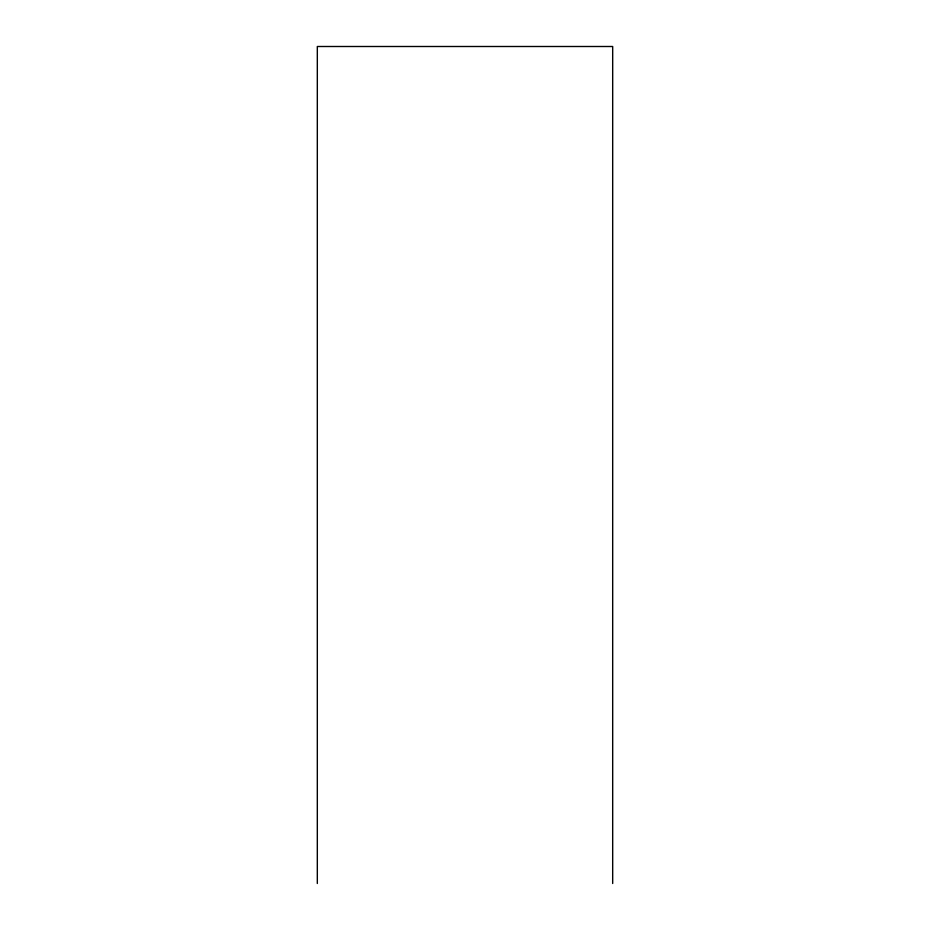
<?xml version="1.0" encoding="UTF-8"?>
<svg xmlns="http://www.w3.org/2000/svg" width="930" height="930" viewBox="0 0 930 930"><rect width="100%" height="100%" fill="white"/><g stroke="black" fill="none" stroke-linecap="round" stroke-linejoin="round"><path stroke-width="1.4" d="M612.684 883.5L612.684 46.5L317.316 46.5L317.316 883.5"/></g></svg>
